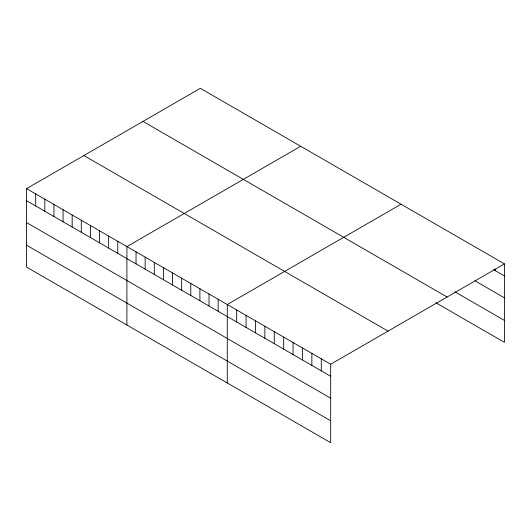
<?xml version="1.0" encoding="UTF-8"?>
<svg xmlns="http://www.w3.org/2000/svg" width="531" height="531" viewBox="0 0 531 531"><rect width="100%" height="100%" fill="white"/><g stroke="black" fill="none" stroke-linecap="round" stroke-linejoin="round"><path stroke-width="0.8" d="M26.55 188.644L330.674 364.233L330.674 442.681L26.55 267.1L26.55 188.644L200.326 88.319L504.45 263.9L504.45 342.356L435.964 302.816M300.685 146.257L126.909 246.59L126.909 325.045M401.051 204.203L227.268 304.529L227.268 382.984M330.674 364.233L504.45 263.9M493.704 269.728L504.45 275.928M474.906 280.793L504.45 297.851M454.762 291.745L504.45 320.432M142.978 121.426L447.102 297.008M83.898 155.537L388.022 331.118M26.55 200.678L330.674 376.26M26.55 222.595L330.674 398.177M26.55 245.183L330.674 420.764M495.051 268.898L495.051 270.505M321.268 358.803L321.268 370.83M311.87 353.374L311.87 365.408M302.471 347.951L302.471 359.978M293.072 342.522L293.072 354.549M283.673 337.092L283.673 349.126M274.268 331.669L274.268 343.696M264.869 326.24L264.869 338.267M255.471 320.81L255.471 332.844M246.072 315.387L246.072 327.415M236.673 309.958L236.673 321.985M218.148 299.265L218.148 311.292M209.022 293.995L209.022 306.029M199.902 288.731L199.902 300.758M190.775 283.461L190.775 295.488M181.655 278.191L181.655 290.225M172.529 272.927L172.529 284.955M163.402 267.657L163.402 279.691M154.282 262.394L154.282 274.421M145.155 257.123L145.155 269.151M136.036 251.86L136.036 263.887M117.789 241.32L117.789 253.353M108.663 236.056L108.663 248.083M99.536 230.786L99.536 242.813M90.416 225.522L90.416 237.549M81.289 220.252L81.289 232.279M72.17 214.982L72.17 227.016M63.043 209.718L63.043 221.746M53.923 204.448L53.923 216.482M44.796 199.185L44.796 211.212M35.677 193.915L35.677 205.942"/></g></svg>
